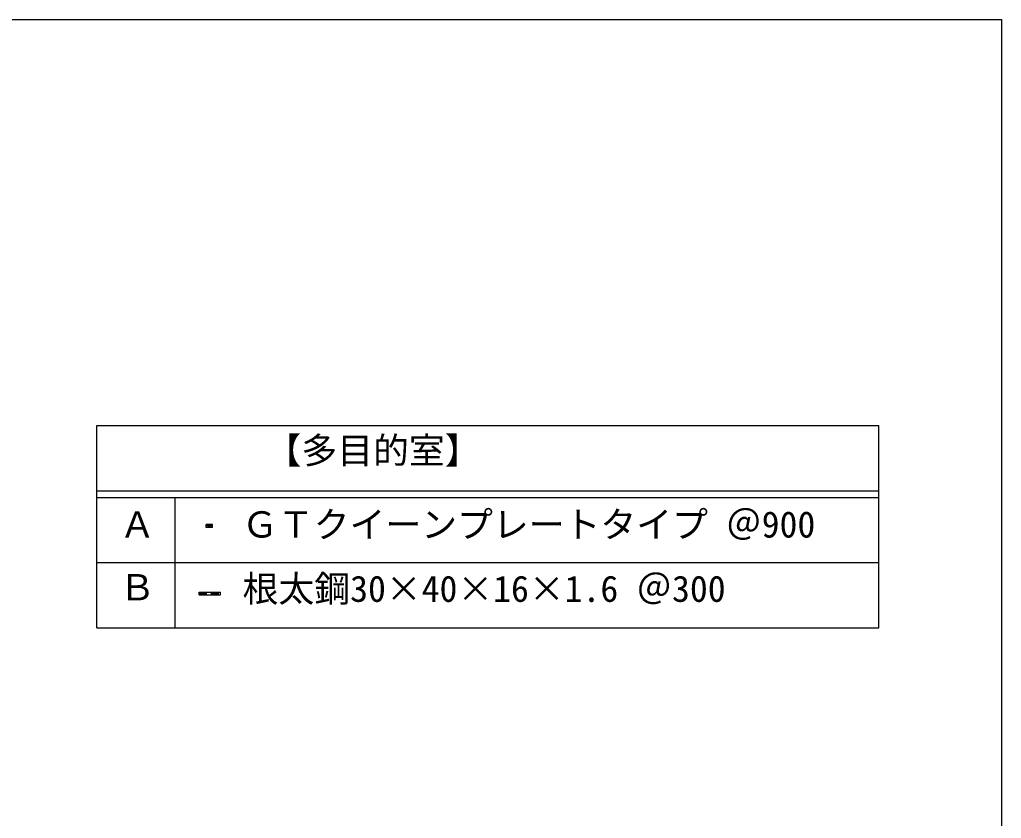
# Model space of a CAD drawing. Units: millimetres, scale not verified. Extents: x -20630 to 20620, y -14480 to 14258.
# Drawn here: x 5558 to 20620, y 2005 to 14258 of the extents above; entities that cross this region are included whole.
import ezdxf
from ezdxf.enums import TextEntityAlignment as Align

# ---------------------------------------------------------------- set-up
doc = ezdxf.new("R2010")
doc.units = ezdxf.units.MM
doc.header["$LTSCALE"] = 100
doc.linetypes.add('DASHED1', pattern=[1.8, 1.2, -0.6])
doc.layers.add('1-6_文字', color=7, linetype='Continuous')
doc.layers.add('F-1_中線', color=7, linetype='Continuous')
doc.styles.add('ＭＳ ゴシック', font='')
doc.styles.get('ＭＳ ゴシック').set_extended_font_data('MS Gothic')

msp = doc.modelspace()

# ---------------------------------------------------------------- linework, layer by layer
at = {"layer": '1-6_文字'}
for p, q in [((6741.4, 4929.6), (6741.4, 8029.6)), ((6741.4, 8029.6), (18741.4, 8029.6)), ((18741.4, 4929.6), (18741.4, 8029.6)), ((6741.4, 7029.6), (18741.4, 7029.6)), ((6741.4, 6929.6), (18741.4, 6929.6)), ((7941.4, 4929.6), (7941.4, 6929.6)), ((6741.4, 5929.6), (18741.4, 5929.6)), ((6741.4, 4929.6), (18741.4, 4929.6))]:
    msp.add_line(p, q, dxfattribs=at)
at = {"layer": '1-6_文字', "color": 5}
for p, q in [((8418, 6465.4), (8418, 6515.4)), ((8518, 6490.4), (8418, 6490.4)), ((8443, 6490.4), (8493, 6490.4)), ((8468, 6465.4), (8468, 6515.4)), ((8518, 6465.4), (8418, 6465.4))]:
    msp.add_line(p, q, dxfattribs=at)
at = {"layer": '1-6_文字', "color": 3}
for p, q in [((8311.8, 5476.7), (8637.4, 5476.7)), ((8311.8, 5436.7), (8311.8, 5476.7)), ((8311.8, 5436.7), (8637.4, 5436.7)), ((8637.4, 5436.7), (8637.4, 5476.7))]:
    msp.add_line(p, q, dxfattribs=at)
at = {"layer": '1-6_文字', "linetype": 'DASHED1'}
msp.add_line((8311.8, 5456.7), (8637.4, 5456.7), dxfattribs=at)
at = {"layer": '1-6_文字', "color": 5}
msp.add_lwpolyline([(8518, 6465.4), (8518, 6515.4), (8418, 6515.4)], dxfattribs=at)
msp.add_circle((8468, 6490.4), 19.4, dxfattribs=at)
at = {"layer": 'F-1_中線'}
for p, q in [((-20630, 14257.5), (20620, 14257.5)), ((20620, 14257.5), (20620, -14242.5))]:
    msp.add_line(p, q, dxfattribs=at)

# ---------------------------------------------------------------- texts
at = {"layer": '1-6_文字', "style": 'ＭＳ ゴシック'}
for s, p in [('【多目的室】', (9330.7, 7326.8)), ('Ａ', (7089.1, 6191.6)), ('ＧＴクイーンプレートタイプ ＠900', (8968.8, 6191.6)), ('Ｂ', (7089.1, 5227.9)), ('根太鋼30×40×16×1.6 ＠300', (8978.4, 5205))]:
    msp.add_text(s, height=403.2, dxfattribs=at).set_placement(p, align=Align.BOTTOM_LEFT)

doc.saveas('drawing.dxf')
